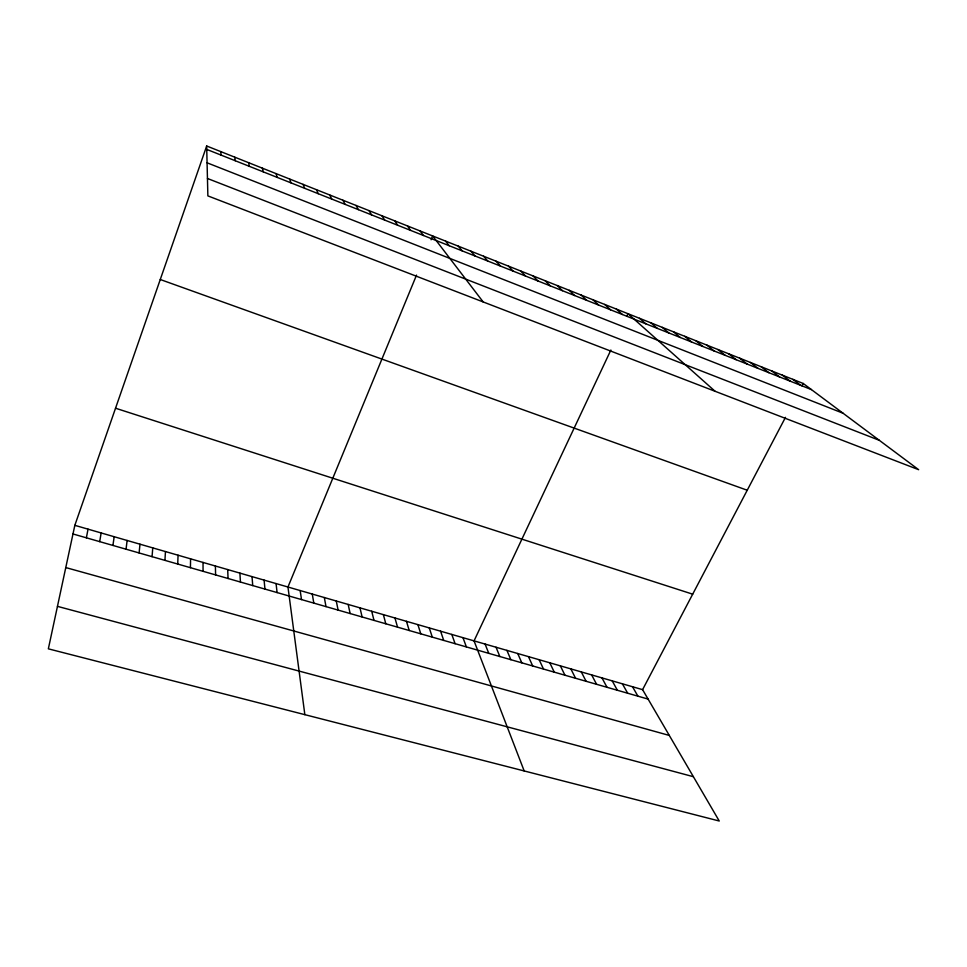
<?xml version="1.0" encoding="UTF-8"?>
<svg xmlns="http://www.w3.org/2000/svg" width="967" height="967" viewBox="0 0 967 967"><rect width="100%" height="100%" fill="white"/><g stroke="black" fill="none" stroke-linecap="round" stroke-linejoin="round"><path stroke-width="1.45" d="M190.426 567.689L190.584 558.829M177.723 564.039L178.061 555.203M164.934 560.364L165.454 551.565M152.061 556.678L152.762 547.89M139.103 552.955L139.985 544.191M126.048 549.208L127.124 540.468M112.921 545.436L114.179 536.721M99.698 541.641L101.148 532.95M86.377 537.809L88.033 529.154M74.834 525.335L48.35 648.833L719.243 821.007L642.584 689.652L74.834 525.335L206.672 145.993L803.239 383.488L918.65 469.696L207.869 195.89L206.672 145.993M416.535 275.099L287.961 587.017L304.847 714.661M431.101 239.768L432.672 235.96L483.162 301.934M610.878 350.03L474.048 640.879L524.187 770.953M626.737 316.318L627.97 313.707L715.072 391.272M642.584 689.652L785.482 417.345M801.969 385.918L803.239 383.488M57.464 606.357L693.375 776.694M65.78 567.569L669.309 735.44M72.972 533.965L648.095 699.093M115.532 408.219L692.686 594.173M160.268 279.511L747.225 490.233M207.458 178.484L879.329 440.323M207.083 162.807L843.079 413.247M206.757 149.414L811.422 389.592M792.819 379.342L800.881 385.41M782.327 375.16L790.269 381.191M771.763 370.953L779.583 376.949M761.126 366.723L768.838 372.682M750.428 362.468L758.007 368.379M739.658 358.177L747.116 364.051M728.816 353.862L736.153 359.7M717.913 349.51L725.117 355.312M706.925 345.146L713.997 350.9M695.865 340.747L702.816 346.452M684.745 336.311L691.55 341.98M673.54 331.85L680.212 337.471M662.262 327.366L668.789 332.938M650.9 322.845L657.306 328.381M639.477 318.288L645.726 323.776M616.378 309.102L622.349 314.493M604.713 304.448L610.54 309.803M592.976 299.782L598.646 305.076M581.143 295.068L586.667 300.314M569.237 290.33L574.603 295.527M557.258 285.555L562.456 290.704M545.183 280.756L550.235 285.845M533.035 275.909L537.918 280.95M520.79 271.038L525.516 276.03M508.461 266.13L513.018 271.062M496.059 261.199L500.447 266.07M483.56 256.219L487.767 261.042M470.965 251.215L475.015 255.965M458.298 246.162L462.153 250.864M445.533 241.085L449.22 245.727M420.113 230.968L423.437 235.489M407.47 225.927L410.612 230.388M394.741 220.863L397.703 225.263M381.917 215.762L384.697 220.089M369.007 210.625L371.594 214.892M632.515 686.739L637.918 696.167M356.013 205.439L358.406 209.646M622.385 683.814L627.68 693.23M612.208 680.865L617.381 690.269M601.957 677.891L607.022 687.295M342.91 200.229L345.11 204.375M591.647 674.906L596.591 684.31M581.276 671.908L586.111 681.3M570.844 668.886L575.558 678.266M329.723 194.983L331.729 199.057M560.352 665.852L564.946 675.22M549.788 662.794L554.26 672.15M539.163 659.724L543.514 669.067M528.478 656.629L532.696 665.961M316.451 189.689L318.24 193.702M517.732 653.511L521.817 662.842M506.901 650.38L510.878 659.699M496.023 647.237L499.854 656.533M303.07 184.371L304.665 188.299M485.071 644.07L488.77 653.354M462.963 637.664L466.396 646.923M289.592 179.004L290.982 182.872M451.807 634.437L455.106 643.684M440.577 631.185L443.732 640.42M429.275 627.921L432.297 637.132M417.901 624.622L420.79 633.832M276.03 173.601L277.203 177.396M406.466 621.31L409.21 630.508M394.947 617.986L397.546 627.16M383.367 614.625L385.809 623.788M262.359 168.161L263.326 171.884M371.703 611.253L373.999 620.391M359.978 607.856L362.117 616.982M348.168 604.435L350.151 613.549M248.592 162.674L249.341 166.324M336.274 601.003L338.112 610.092M324.32 597.533L326 606.611M312.281 594.052L313.792 603.106M300.157 590.547L301.523 599.588M234.715 157.162L235.247 160.727M276.066 583.572L277.094 592.578M264.088 580.103L264.958 589.084M220.754 151.601L221.056 155.095M252.024 576.622L252.738 585.579M239.901 573.105L240.432 582.049M227.692 569.575L228.055 578.496M215.399 566.021L215.593 574.918M203.034 562.431L203.058 571.316"/></g></svg>
